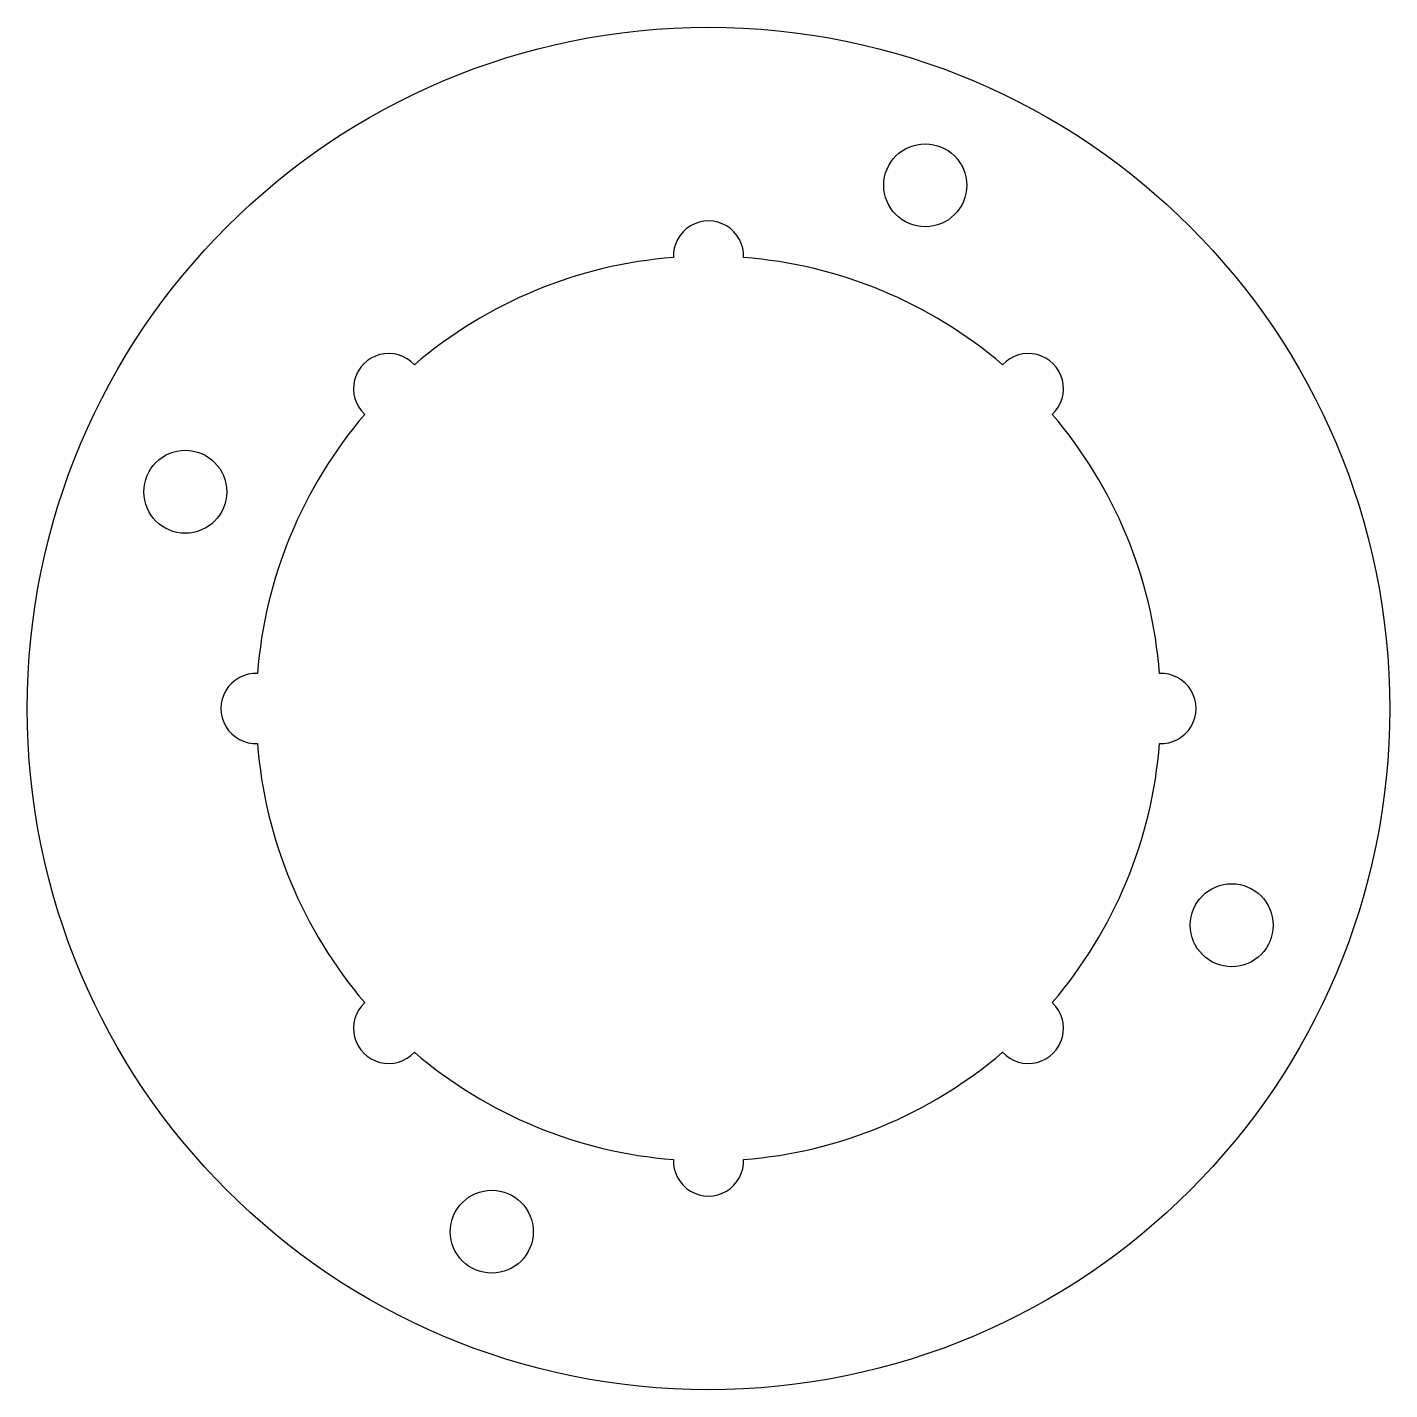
# Model space of a CAD drawing. Header units: inches. Extents: x -1.6 to 1.6, y -1.6 to 1.6.
import ezdxf

# ---------------------------------------------------------------- set-up
doc = ezdxf.new("R2010")
doc.units = ezdxf.units.IN
doc.header["$MEASUREMENT"] = 0

msp = doc.modelspace()

# ---------------------------------------------------------------- linework, layer by layer
at = {"color": 7, "linetype": 'Continuous', "lineweight": 25}
for centre, radius in [((0, 0), 1.6), ((0.509, 1.2288), 0.0974), ((-1.2288, 0.509), 0.0974), ((1.2288, -0.509), 0.0974), ((-0.509, -1.2288), 0.0974)]:
    msp.add_circle(centre, radius, dxfattribs=at)
for centre, radius, start, end in [((0, 1.0625), 0.0825, 357.775, 182.225), ((0, 0), 1.0625, 94.45, 130.55), ((0, 0), 1.0625, 49.45, 85.55), ((-0.7513, 0.7513), 0.0825, 42.775, 227.225), ((0.7513, 0.7513), 0.0825, 312.775, 137.225), ((0, 0), 1.0625, 139.45, 175.55), ((0, 0), 1.0625, 4.45, 40.55), ((-1.0625, 0), 0.0825, 87.775, 272.225), ((1.0625, 0), 0.0825, 267.775, 92.225), ((0, 0), 1.0625, 184.45, 220.55), ((0, 0), 1.0625, 319.45, 355.55), ((-0.7513, -0.7513), 0.0825, 132.775, 317.225), ((0.7513, -0.7513), 0.0825, 222.775, 47.225), ((0, 0), 1.0625, 229.45, 265.55), ((0, 0), 1.0625, 274.45, 310.55), ((0, -1.0625), 0.0825, 177.775, 2.225)]:
    msp.add_arc(centre, radius, start, end, dxfattribs=at)

doc.saveas('drawing.dxf')
